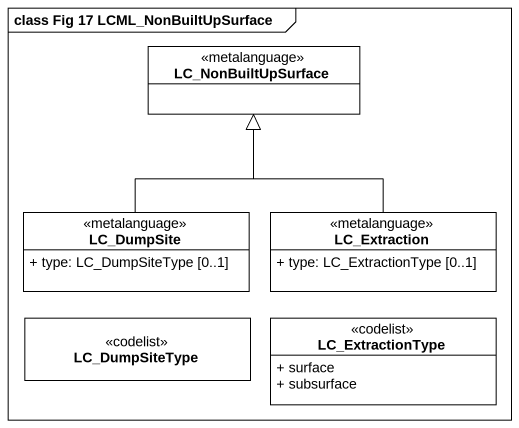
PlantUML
@startuml
mainframe class Fig 17 LCML_NonBuiltUpSurface
hide circle
hide empty members
skinparam classAttributeIconSize 0
class LC_NonBuiltUpSurface <<metalanguage>> #FFFFFF
class LC_DumpSite <<metalanguage>> #FFFFFF {
  + type: LC_DumpSiteType [0..1]
}
class LC_Extraction <<metalanguage>> #FFFFFF {
  + type: LC_ExtractionType [0..1]
}
class LC_DumpSiteType <<codelist>> #FFFFFF
class LC_ExtractionType <<codelist>> #FFFFFF {
  + surface
  + subsurface
}
LC_DumpSite -up-|> LC_NonBuiltUpSurface
LC_Extraction -up-|> LC_NonBuiltUpSurface
@enduml
